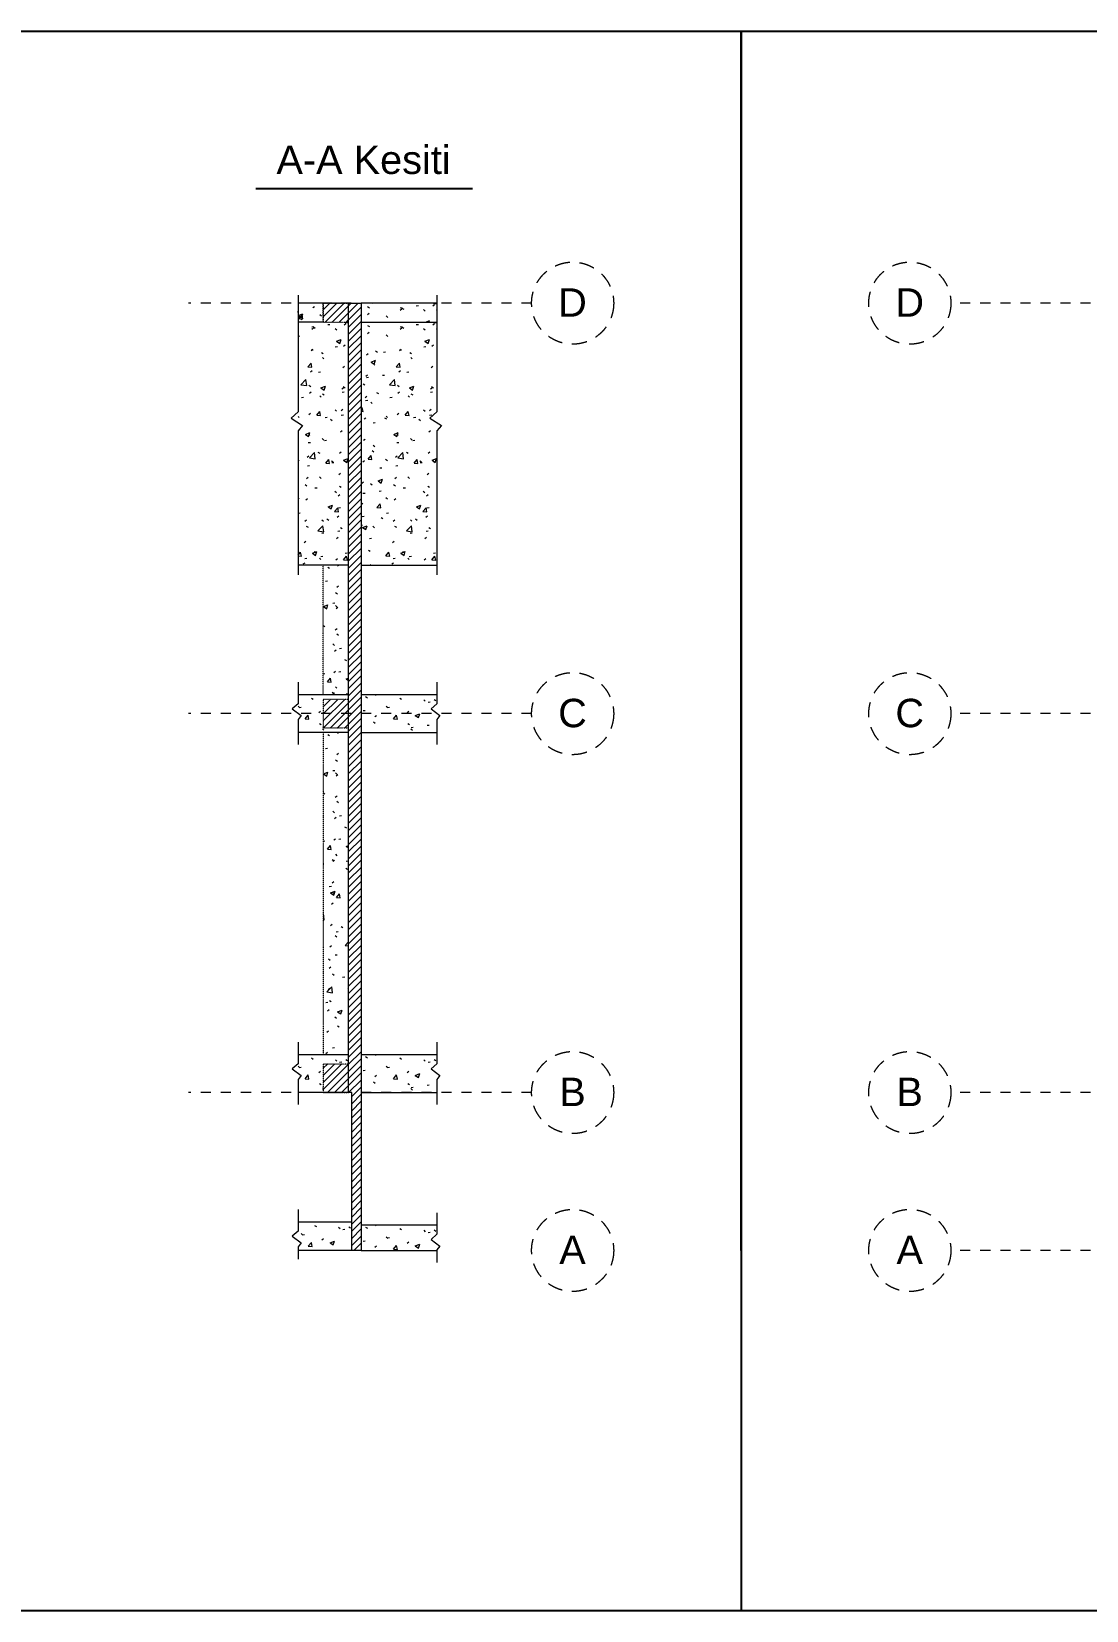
# Model space of a CAD drawing. Header units: millimetres. Extents: x -100143 to 4857, y -11822 to 13178.
# Drawn here: x -41384 to -24674, y -11822 to 13178 of the extents above; entities that cross this region are included whole.
import ezdxf

# ---------------------------------------------------------------- set-up
doc = ezdxf.new("R2010")
doc.units = ezdxf.units.MM
doc.linetypes.add('Dash', pattern=[6.35, 3.175, -3.175])
doc.linetypes.add('Overhead', pattern=[3.96875, 2.38125, -1.5875])
for name, color, linetype, lineweight in [('A-FLOR', 30, 'Continuous', 9), ('A-WALL', 113, 'Continuous', 18), ('A-WALL-PATT', 111, 'Continuous', 35), ('S-BEAM-HDLN', 1, 'Dash', 9), ('S-COLS', 52, 'Continuous', 9), ('S-GRID', 1, 'Overhead', 9), ('S-GRID-IDEN', 1, 'Overhead', 0)]:
    doc.layers.add(name, color=color, linetype=linetype, lineweight=lineweight)
doc.styles.add('Arial', font='arial.ttf', dxfattribs={"height": 450})
pattern_1 = [(45, (-36558.95, 8752.71), (-56.1266, 56.1266), [])]

# ---------------------------------------------------------------- blocks, each defined once
blk = doc.blocks.new('Grid - M_Grid Head - Circle-11575-1_ Kat')
at = {"layer": 'S-GRID-IDEN'}
blk.add_circle((0, 0), 6.5, dxfattribs=at)
blk = doc.blocks.new('Grid - M_Grid Head - Circle-11575-Çatı Katı')
at = {"layer": 'S-GRID-IDEN'}
blk.add_circle((0, 0), 6.5, dxfattribs=at)

msp = doc.modelspace()

# ---------------------------------------------------------------- hatches: boundary and pattern name
at = {"layer": 'A-FLOR'}
h = msp.add_hatch(dxfattribs=at)
h.set_pattern_fill('ANSI31', color=256, scale=25, style=0)
h.set_pattern_definition(pattern_1)
h.paths.add_polyline_path([(-36163, -6122), (-36163, 8878), (-36363, 8878), (-36363, -3622), (-36313, -3622), (-36313, -6122)])
at = {"layer": 'A-WALL-PATT', "lineweight": 9}
h = msp.add_hatch(dxfattribs=at)
h.set_pattern_fill('FP_2', color=256, style=0, pattern_type=2)
h.set_pattern_definition([(50, (-34139.9, 99.7), (728.737, -63.756), [76.2, -838.2]), (355, (-34139.9, 99.7), (-140.97, 764.23), [60.96, -670.56]), (100.451, (-34079.2, 94.4), (587.77, 700.467), [64.76, -712.36]), (46.184, (-34139.9, 302.9), (1084.32, -168.17), [114.3, -1257.3]), (96.636, (-34049.5, 288.9), (949.61, 989.71), [97.14, -1068.54]), (351.184, (-34139.9, 302.9), (949.62, 989.7), [91.44, -1005.84]), (21, (-34038.3, 252.1), (606.458, -409.06), [76.2, -838.2]), (326, (-34038.3, 252.1), (247.21, 736.75), [60.96, -670.56]), (71.451, (-33987.8, 218), (853.67, 327.685), [64.76, -712.36]), (37.5, (-34139.9, 99.7), (12.355, 338.22), [33.528, -628.904, 33.528, -647.192, -673.1]), (37.5, (-34139.9, 99.7), (12.355, 338.22), [-1343.152, 33.528, -639.572]), (7.5, (-34139.9, 99.7), (267.279, 400.722), [33.528, -354.584, 33.528, -613.664, -256.54]), (7.5, (-34139.9, 99.7), (267.279, 400.722), [-1035.304, 33.528, -223.012]), (327.5, (-34366.47, 99.7), (542.363, -22.915), [33.528, -220.472, 33.528, -758.952, -1051.56]), (327.5, (-34366.47, 99.7), (542.363, -22.915), [-1046.48, 33.528, -1018.032]), (317.5, (-34468.07, 99.7), (592.517, 101.707), [33.528, -296.672, 33.528, -492.76, -746.76]), (317.5, (-34468.07, 99.7), (592.517, 101.707), [-856.49, 33.53, -713.23])])
h.paths.add_polyline_path([(-37119, 4728), (-36363, 4728), (-36363, 8578), (-36763, 8578), (-36763, 8878), (-37163, 8878), (-37163, 4728)])
h = msp.add_hatch(dxfattribs=at)
h.set_pattern_fill('FP_2', color=256, style=0, pattern_type=2)
h.set_pattern_definition([(50, (-32739.9, 399.7), (728.737, -63.756), [76.2, -838.2]), (355, (-32739.9, 399.7), (-140.97, 764.23), [60.96, -670.56]), (100.451, (-32679.2, 394.4), (587.77, 700.467), [64.76, -712.36]), (46.184, (-32739.9, 602.9), (1084.32, -168.17), [114.3, -1257.3]), (96.636, (-32649.5, 588.9), (949.61, 989.71), [97.14, -1068.54]), (351.184, (-32739.9, 602.9), (949.62, 989.7), [91.44, -1005.84]), (21, (-32638.3, 552.1), (606.458, -409.06), [76.2, -838.2]), (326, (-32638.3, 552.1), (247.21, 736.75), [60.96, -670.56]), (71.451, (-32587.8, 518), (853.67, 327.685), [64.76, -712.36]), (37.5, (-32739.9, 399.7), (12.355, 338.22), [33.528, -628.904, 33.528, -647.192, -673.1]), (37.5, (-32739.9, 399.7), (12.355, 338.22), [-1343.152, 33.528, -639.572]), (7.5, (-32739.9, 399.7), (267.279, 400.722), [33.528, -354.584, 33.528, -613.664, -256.54]), (7.5, (-32739.9, 399.7), (267.279, 400.722), [-1035.304, 33.528, -223.012]), (327.5, (-32966.47, 399.7), (542.363, -22.915), [33.528, -220.472, 33.528, -758.952, -1051.56]), (327.5, (-32966.47, 399.7), (542.363, -22.915), [-1046.48, 33.528, -1018.032]), (317.5, (-33068.07, 399.7), (592.517, 101.707), [33.528, -296.672, 33.528, -492.76, -746.76]), (317.5, (-33068.07, 399.7), (592.517, 101.707), [-856.49, 33.53, -713.23])])
h.paths.add_polyline_path([(-35719, 8578), (-34963, 8578), (-34963, 8878), (-36163, 8878), (-36163, 8578)])
h = msp.add_hatch(dxfattribs=at)
h.set_pattern_fill('FP_2', color=256, style=0, pattern_type=2)
h.set_pattern_definition([(50, (-32739.9, 99.7), (728.737, -63.756), [76.2, -838.2]), (355, (-32739.9, 99.7), (-140.97, 764.23), [60.96, -670.56]), (100.451, (-32679.2, 94.4), (587.77, 700.467), [64.76, -712.36]), (46.184, (-32739.9, 302.9), (1084.32, -168.17), [114.3, -1257.3]), (96.636, (-32649.5, 288.9), (949.61, 989.71), [97.14, -1068.54]), (351.184, (-32739.9, 302.9), (949.62, 989.7), [91.44, -1005.84]), (21, (-32638.3, 252.1), (606.458, -409.06), [76.2, -838.2]), (326, (-32638.3, 252.1), (247.21, 736.75), [60.96, -670.56]), (71.451, (-32587.8, 218), (853.67, 327.685), [64.76, -712.36]), (37.5, (-32739.9, 99.7), (12.355, 338.22), [33.528, -628.904, 33.528, -647.192, -673.1]), (37.5, (-32739.9, 99.7), (12.355, 338.22), [-1343.152, 33.528, -639.572]), (7.5, (-32739.9, 99.7), (267.279, 400.722), [33.528, -354.584, 33.528, -613.664, -256.54]), (7.5, (-32739.9, 99.7), (267.279, 400.722), [-1035.304, 33.528, -223.012]), (327.5, (-32966.47, 99.7), (542.363, -22.915), [33.528, -220.472, 33.528, -758.952, -1051.56]), (327.5, (-32966.47, 99.7), (542.363, -22.915), [-1046.48, 33.528, -1018.032]), (317.5, (-33068.07, 99.7), (592.517, 101.707), [33.528, -296.672, 33.528, -492.76, -746.76]), (317.5, (-33068.07, 99.7), (592.517, 101.707), [-856.49, 33.53, -713.23])])
h.paths.add_polyline_path([(-35719, 4728), (-34963, 4728), (-34963, 8578), (-36163, 8578), (-36163, 4728)])
at = {"layer": 'S-BEAM-HDLN'}
h = msp.add_hatch(dxfattribs=at)
h.set_pattern_fill('ANSI31', color=256, scale=25)
h.set_pattern_definition(pattern_1)
h.paths.add_polyline_path([(-36363, 8578), (-36363, 8878), (-36763, 8878), (-36763, 8578)])
h = msp.add_hatch(dxfattribs=at)
h.set_pattern_fill('FP_2', color=256, style=0, pattern_type=2)
h.set_pattern_definition([(50, (-33311.95, 7849.7), (728.737, -63.756), [76.2, -838.2]), (355, (-33311.95, 7849.7), (-140.97, 764.23), [60.96, -670.56]), (100.451, (-33251.2, 7844.4), (587.77, 700.47), [64.76, -712.36]), (46.184, (-33311.95, 8052.9), (1084.32, -168.17), [114.3, -1257.3]), (96.636, (-33221.6, 8038.9), (949.61, 989.71), [97.14, -1068.54]), (351.184, (-33312, 8052.9), (949.62, 989.7), [91.44, -1005.84]), (21, (-33210.35, 8002.1), (606.46, -409.06), [76.2, -838.2]), (326, (-33210.35, 8002.1), (247.21, 736.75), [60.96, -670.56]), (71.451, (-33159.8, 7968), (853.67, 327.685), [64.76, -712.36]), (37.5, (-33311.95, 7849.7), (12.355, 338.22), [33.528, -628.904, 33.528, -647.192, -673.1]), (37.5, (-33311.95, 7849.7), (12.355, 338.22), [-1343.15, 33.53, -639.57]), (7.5, (-33311.95, 7849.7), (267.279, 400.722), [33.528, -354.584, 33.528, -613.664, -256.54]), (7.5, (-33311.95, 7849.7), (267.279, 400.722), [-1035.304, 33.53, -223.01]), (327.5, (-33538.52, 7849.7), (542.363, -22.915), [33.528, -220.472, 33.528, -758.952, -1051.56]), (327.5, (-33538.52, 7849.7), (542.363, -22.915), [-1046.48, 33.53, -1018.03]), (317.5, (-33640.1, 7849.7), (592.517, 101.707), [33.528, -296.672, 33.528, -492.76, -746.76]), (317.5, (-33640.1, 7849.7), (592.517, 101.707), [-856.49, 33.53, -713.23])])
h.paths.add_polyline_path([(-36363, 2678), (-36363, 4728), (-36763, 4728), (-36763, 2678)])
h = msp.add_hatch(dxfattribs=at)
h.set_pattern_fill('ANSI31', color=256, scale=25)
h.set_pattern_definition(pattern_1)
h.paths.add_polyline_path([(-36363, 2378), (-36363, 2603), (-36763, 2603), (-36763, 2378)])
h.paths.add_polyline_path([(-36763, 2378), (-36763, 2153), (-36363, 2153), (-36363, 2378)])
h = msp.add_hatch(dxfattribs=at)
h.set_pattern_fill('FP_2', color=256, style=0, pattern_type=2)
h.set_pattern_definition([(50, (-33311.95, 5199.7), (728.737, -63.756), [76.2, -838.2]), (355, (-33311.95, 5199.7), (-140.97, 764.23), [60.96, -670.56]), (100.451, (-33251.2, 5194.4), (587.77, 700.467), [64.76, -712.36]), (46.184, (-33311.95, 5402.9), (1084.32, -168.17), [114.3, -1257.3]), (96.636, (-33221.6, 5388.9), (949.61, 989.71), [97.14, -1068.54]), (351.184, (-33312, 5402.9), (949.62, 989.7), [91.44, -1005.84]), (21, (-33210.35, 5352.1), (606.458, -409.06), [76.2, -838.2]), (326, (-33210.35, 5352.1), (247.21, 736.75), [60.96, -670.56]), (71.451, (-33159.8, 5318), (853.67, 327.685), [64.76, -712.36]), (37.5, (-33311.95, 5199.7), (12.355, 338.22), [33.528, -628.904, 33.528, -647.192, -673.1]), (37.5, (-33311.95, 5199.7), (12.355, 338.22), [-1343.152, 33.528, -639.572]), (7.5, (-33311.95, 5199.7), (267.279, 400.722), [33.528, -354.584, 33.528, -613.664, -256.54]), (7.5, (-33311.95, 5199.7), (267.279, 400.722), [-1035.304, 33.528, -223.012]), (327.5, (-33538.52, 5199.7), (542.363, -22.915), [33.528, -220.472, 33.528, -758.952, -1051.56]), (327.5, (-33538.52, 5199.7), (542.363, -22.915), [-1046.48, 33.528, -1018.032]), (317.5, (-33640.1, 5199.7), (592.517, 101.707), [33.528, -296.672, 33.528, -492.76, -746.76]), (317.5, (-33640.1, 5199.7), (592.517, 101.707), [-856.49, 33.53, -713.23])])
h.paths.add_polyline_path([(-36363, -3022), (-36363, 2078), (-36763, 2078), (-36763, -3022)])
h = msp.add_hatch(dxfattribs=at)
h.set_pattern_fill('ANSI31', color=256, scale=25)
h.set_pattern_definition(pattern_1)
h.paths.add_polyline_path([(-36363, -3172), (-36763, -3172), (-36763, -3622), (-36363, -3622)])
at = {"layer": 'S-COLS'}
h = msp.add_hatch(dxfattribs=at)
h.set_pattern_fill('FP_2', color=256, style=0, pattern_type=2)
h.set_pattern_definition([(50, (-34111.95, 5799.7), (728.74, -63.756), [76.2, -838.2]), (355, (-34111.95, 5799.7), (-140.97, 764.23), [60.96, -670.56]), (100.451, (-34051.2, 5794.4), (587.77, 700.47), [64.76, -712.36]), (46.184, (-34111.95, 6002.9), (1084.32, -168.17), [114.3, -1257.3]), (96.636, (-34021.6, 5988.9), (949.6, 989.7), [97.14, -1068.54]), (351.184, (-34112, 6002.9), (949.62, 989.7), [91.44, -1005.84]), (21, (-34010.35, 5952.1), (606.46, -409.06), [76.2, -838.2]), (326, (-34010.35, 5952.1), (247.21, 736.75), [60.96, -670.56]), (71.451, (-33959.8, 5918), (853.67, 327.69), [64.76, -712.36]), (37.5, (-34111.95, 5799.7), (12.355, 338.22), [33.528, -628.904, 33.528, -647.192, -673.1]), (37.5, (-34111.95, 5799.7), (12.355, 338.22), [-1343.15, 33.53, -639.57]), (7.5, (-34111.95, 5799.7), (267.28, 400.722), [33.528, -354.584, 33.528, -613.664, -256.54]), (7.5, (-34111.95, 5799.7), (267.28, 400.722), [-1035.304, 33.53, -223.01]), (327.5, (-34338.52, 5799.7), (542.363, -22.915), [33.528, -220.472, 33.528, -758.952, -1051.56]), (327.5, (-34338.52, 5799.7), (542.363, -22.915), [-1046.48, 33.53, -1018.03]), (317.5, (-34440.1, 5799.7), (592.517, 101.707), [33.53, -296.67, 33.53, -492.76, -746.76]), (317.5, (-34440.1, 5799.7), (592.517, 101.707), [-856.49, 33.53, -713.23])])
h.paths.add_polyline_path([(-36363, 2078), (-36363, 2153), (-36763, 2153), (-36763, 2603), (-36363, 2603), (-36363, 2678), (-37163, 2678), (-37163, 2078)])
h = msp.add_hatch(dxfattribs=at)
h.set_pattern_fill('FP_2', color=256, style=0, pattern_type=2)
h.set_pattern_definition([(50, (-32711.95, 5799.7), (728.74, -63.756), [76.2, -838.2]), (355, (-32711.95, 5799.7), (-140.97, 764.23), [60.96, -670.56]), (100.451, (-32651.2, 5794.4), (587.77, 700.47), [64.76, -712.36]), (46.184, (-32711.95, 6002.9), (1084.32, -168.17), [114.3, -1257.3]), (96.636, (-32621.6, 5988.9), (949.6, 989.7), [97.14, -1068.54]), (351.184, (-32712, 6002.9), (949.62, 989.7), [91.44, -1005.84]), (21, (-32610.35, 5952.1), (606.46, -409.06), [76.2, -838.2]), (326, (-32610.35, 5952.1), (247.21, 736.75), [60.96, -670.56]), (71.451, (-32559.8, 5918), (853.67, 327.69), [64.76, -712.36]), (37.5, (-32711.95, 5799.7), (12.355, 338.22), [33.528, -628.904, 33.528, -647.192, -673.1]), (37.5, (-32711.95, 5799.7), (12.355, 338.22), [-1343.15, 33.53, -639.57]), (7.5, (-32711.95, 5799.7), (267.28, 400.722), [33.528, -354.584, 33.528, -613.664, -256.54]), (7.5, (-32711.95, 5799.7), (267.28, 400.722), [-1035.304, 33.53, -223.01]), (327.5, (-32938.52, 5799.7), (542.363, -22.915), [33.528, -220.472, 33.528, -758.952, -1051.56]), (327.5, (-32938.52, 5799.7), (542.363, -22.915), [-1046.48, 33.53, -1018.03]), (317.5, (-33040.1, 5799.7), (592.517, 101.707), [33.53, -296.67, 33.53, -492.76, -746.76]), (317.5, (-33040.1, 5799.7), (592.517, 101.707), [-856.49, 33.53, -713.23])])
h.paths.add_polyline_path([(-34963, 2078), (-34963, 2678), (-36163, 2678), (-36163, 2078)])
h = msp.add_hatch(dxfattribs=at)
h.set_pattern_fill('FP_2', color=256, style=0, pattern_type=2)
h.set_pattern_definition([(50, (-34111.95, 99.7), (728.74, -63.756), [76.2, -838.2]), (355, (-34111.95, 99.7), (-140.97, 764.23), [60.96, -670.56]), (100.451, (-34051.2, 94.4), (587.77, 700.47), [64.76, -712.36]), (46.184, (-34111.95, 302.9), (1084.32, -168.17), [114.3, -1257.3]), (96.636, (-34021.6, 288.9), (949.6, 989.7), [97.14, -1068.54]), (351.184, (-34112, 302.9), (949.62, 989.7), [91.44, -1005.84]), (21, (-34010.35, 252.1), (606.46, -409.06), [76.2, -838.2]), (326, (-34010.35, 252.1), (247.21, 736.75), [60.96, -670.56]), (71.451, (-33959.8, 218), (853.67, 327.69), [64.76, -712.36]), (37.5, (-34111.95, 99.7), (12.355, 338.22), [33.528, -628.904, 33.528, -647.192, -673.1]), (37.5, (-34111.95, 99.7), (12.355, 338.22), [-1343.15, 33.53, -639.57]), (7.5, (-34111.95, 99.7), (267.28, 400.722), [33.528, -354.584, 33.528, -613.664, -256.54]), (7.5, (-34111.95, 99.7), (267.28, 400.722), [-1035.304, 33.53, -223.01]), (327.5, (-34338.52, 99.7), (542.363, -22.915), [33.528, -220.472, 33.528, -758.952, -1051.56]), (327.5, (-34338.52, 99.7), (542.363, -22.915), [-1046.48, 33.53, -1018.03]), (317.5, (-34440.1, 99.7), (592.517, 101.707), [33.53, -296.67, 33.53, -492.76, -746.76]), (317.5, (-34440.1, 99.7), (592.517, 101.707), [-856.49, 33.53, -713.23])])
h.paths.add_polyline_path([(-36763, -3622), (-36763, -3172), (-36363, -3172), (-36363, -3022), (-37163, -3022), (-37163, -3622)])
h = msp.add_hatch(dxfattribs=at)
h.set_pattern_fill('FP_2', color=256, style=0, pattern_type=2)
h.set_pattern_definition([(50, (-32711.95, 99.7), (728.74, -63.756), [76.2, -838.2]), (355, (-32711.95, 99.7), (-140.97, 764.23), [60.96, -670.56]), (100.451, (-32651.2, 94.4), (587.77, 700.47), [64.76, -712.36]), (46.184, (-32711.95, 302.9), (1084.32, -168.17), [114.3, -1257.3]), (96.636, (-32621.6, 288.9), (949.6, 989.7), [97.14, -1068.54]), (351.184, (-32712, 302.9), (949.62, 989.7), [91.44, -1005.84]), (21, (-32610.35, 252.1), (606.46, -409.06), [76.2, -838.2]), (326, (-32610.35, 252.1), (247.21, 736.75), [60.96, -670.56]), (71.451, (-32559.8, 218), (853.67, 327.69), [64.76, -712.36]), (37.5, (-32711.95, 99.7), (12.355, 338.22), [33.528, -628.904, 33.528, -647.192, -673.1]), (37.5, (-32711.95, 99.7), (12.355, 338.22), [-1343.15, 33.53, -639.57]), (7.5, (-32711.95, 99.7), (267.28, 400.722), [33.528, -354.584, 33.528, -613.664, -256.54]), (7.5, (-32711.95, 99.7), (267.28, 400.722), [-1035.304, 33.53, -223.01]), (327.5, (-32938.52, 99.7), (542.363, -22.915), [33.528, -220.472, 33.528, -758.952, -1051.56]), (327.5, (-32938.52, 99.7), (542.363, -22.915), [-1046.48, 33.53, -1018.03]), (317.5, (-33040.1, 99.7), (592.517, 101.707), [33.53, -296.67, 33.53, -492.76, -746.76]), (317.5, (-33040.1, 99.7), (592.517, 101.707), [-856.49, 33.53, -713.23])])
h.paths.add_polyline_path([(-34963, -3622), (-34963, -3022), (-36163, -3022), (-36163, -3622)])
h = msp.add_hatch(dxfattribs=at)
h.set_pattern_fill('FP_2', color=256, style=0, pattern_type=2)
h.set_pattern_definition([(50, (-34061.95, -2550.3), (728.74, -63.756), [76.2, -838.2]), (355, (-34061.95, -2550.3), (-140.97, 764.23), [60.96, -670.56]), (100.451, (-34001.2, -2555.6), (587.77, 700.47), [64.76, -712.36]), (46.184, (-34061.95, -2347.1), (1084.32, -168.17), [114.3, -1257.3]), (96.636, (-33971.6, -2361.1), (949.6, 989.7), [97.14, -1068.54]), (351.184, (-34062, -2347.1), (949.62, 989.7), [91.44, -1005.84]), (21, (-33960.35, -2397.9), (606.46, -409.06), [76.2, -838.2]), (326, (-33960.35, -2397.9), (247.21, 736.75), [60.96, -670.56]), (71.451, (-33909.8, -2432), (853.67, 327.69), [64.76, -712.36]), (37.5, (-34061.95, -2550.3), (12.355, 338.22), [33.528, -628.904, 33.528, -647.192, -673.1]), (37.5, (-34061.95, -2550.3), (12.355, 338.22), [-1343.15, 33.53, -639.57]), (7.5, (-34061.95, -2550.3), (267.28, 400.722), [33.528, -354.584, 33.528, -613.664, -256.54]), (7.5, (-34061.95, -2550.3), (267.28, 400.722), [-1035.304, 33.53, -223.01]), (327.5, (-34288.52, -2550.3), (542.363, -22.915), [33.528, -220.472, 33.528, -758.952, -1051.56]), (327.5, (-34288.52, -2550.3), (542.363, -22.915), [-1046.48, 33.53, -1018.03]), (317.5, (-34390.1, -2550.3), (592.517, 101.707), [33.53, -296.67, 33.53, -492.76, -746.76]), (317.5, (-34390.1, -2550.3), (592.517, 101.707), [-856.49, 33.53, -713.23])])
h.paths.add_polyline_path([(-36313, -6122), (-36313, -5672), (-37163, -5673), (-37163, -6123)])
h = msp.add_hatch(dxfattribs=at)
h.set_pattern_fill('FP_2', color=256, style=0, pattern_type=2)
h.set_pattern_definition([(50, (-32711.95, -2600.3), (728.74, -63.756), [76.2, -838.2]), (355, (-32711.95, -2600.3), (-140.97, 764.23), [60.96, -670.56]), (100.451, (-32651.2, -2605.6), (587.77, 700.47), [64.76, -712.36]), (46.184, (-32711.95, -2397.1), (1084.32, -168.17), [114.3, -1257.3]), (96.636, (-32621.6, -2411.1), (949.6, 989.7), [97.14, -1068.54]), (351.184, (-32712, -2397.1), (949.62, 989.7), [91.44, -1005.84]), (21, (-32610.35, -2447.9), (606.46, -409.06), [76.2, -838.2]), (326, (-32610.35, -2447.9), (247.21, 736.75), [60.96, -670.56]), (71.451, (-32559.8, -2482), (853.67, 327.69), [64.76, -712.36]), (37.5, (-32711.95, -2600.3), (12.355, 338.22), [33.528, -628.904, 33.528, -647.192, -673.1]), (37.5, (-32711.95, -2600.3), (12.355, 338.22), [-1343.15, 33.53, -639.57]), (7.5, (-32711.95, -2600.3), (267.28, 400.722), [33.528, -354.584, 33.528, -613.664, -256.54]), (7.5, (-32711.95, -2600.3), (267.28, 400.722), [-1035.304, 33.53, -223.01]), (327.5, (-32938.52, -2600.3), (542.363, -22.915), [33.528, -220.472, 33.528, -758.952, -1051.56]), (327.5, (-32938.52, -2600.3), (542.363, -22.915), [-1046.48, 33.53, -1018.03]), (317.5, (-33040.1, -2600.3), (592.517, 101.707), [33.53, -296.67, 33.53, -492.76, -746.76]), (317.5, (-33040.1, -2600.3), (592.517, 101.707), [-856.49, 33.53, -713.23])])
h.paths.add_polyline_path([(-34963, -6122), (-34963, -5722), (-36163, -5722), (-36163, -6122)])

# ---------------------------------------------------------------- linework, layer by layer
at = {"ltscale": 50}
for p, q in [((-30143, 13178), (-65143, 13178)), ((-30143, -6122), (-30143, 13178)), ((-30143, -6122), (-30143, 13178)), ((-30143, 13178), (-30143, -11822)), ((4857, 13178), (-30143, 13178)), ((-30143, 13178), (-30143, -11822)), ((-30143, -6122), (-30143, -11822)), ((-30143, -6122), (-30143, -11822)), ((-65143, -11822), (-30143, -11822)), ((-30143, -11822), (4857, -11822))]:
    msp.add_line(p, q, dxfattribs=at)
msp.add_line((-37834, 10694), (-34398, 10694))
at = {"layer": 'A-FLOR'}
for p, q in [((-36363, 8878), (-36163, 8878)), ((-36363, -3622), (-36363, 8878)), ((-36163, 8878), (-36163, -3622)), ((-36313, -3622), (-36363, -3622)), ((-36313, -6122), (-36313, -3622)), ((-36163, -3622), (-36163, -6122)), ((-36163, -6122), (-36313, -6122))]:
    msp.add_line(p, q, dxfattribs=at)
at = {"layer": 'A-WALL'}
for p, q in [((-37163, 9005), (-37163, 7158)), ((-34963, 9005), (-34963, 7158)), ((-36763, 8878), (-37163, 8878)), ((-34963, 8878), (-36163, 8878)), ((-36763, 8578), (-37163, 8578)), ((-36163, 8578), (-34963, 8578)), ((-37163, 7158), (-37274, 7055)), ((-37274, 7055), (-37090, 6941)), ((-34963, 7158), (-35074, 7055)), ((-35074, 7055), (-34890, 6941)), ((-37090, 6941), (-37163, 6856)), ((-37163, 6856), (-37163, 4576)), ((-34890, 6941), (-34963, 6856)), ((-34963, 6856), (-34963, 4576)), ((-36363, 4728), (-37163, 4728)), ((-36163, 4728), (-34963, 4728))]:
    msp.add_line(p, q, dxfattribs=at)
at = {"layer": 'S-BEAM-HDLN'}
for p, q in [((-36763, 8578), (-36763, 8878)), ((-36763, 8878), (-36363, 8878)), ((-36763, 8578), (-36363, 8578)), ((-36763, 2678), (-36763, 4728)), ((-36363, 2603), (-36763, 2603)), ((-36763, 2603), (-36763, 2153)), ((-36763, 2153), (-36363, 2153)), ((-36763, 2078), (-36763, -3022)), ((-36363, -3172), (-36763, -3172)), ((-36763, -3172), (-36763, -3622)), ((-36763, -3622), (-36363, -3622))]:
    msp.add_line(p, q, dxfattribs=at)
at = {"layer": 'S-BEAM-HDLN', "color": 82, "lineweight": 0}
for p, q in [((-36363, 8878), (-36763, 8878)), ((-36763, 8878), (-36763, 8578)), ((-36763, 8578), (-36363, 8578))]:
    msp.add_line(p, q, dxfattribs=at)
at = {"layer": 'S-BEAM-HDLN', "color": 30, "lineweight": 0}
msp.add_line((-36363, 8578), (-36363, 8878), dxfattribs=at)
at = {"layer": 'S-COLS'}
for p, q in [((-37163, 2875), (-37163, 2534)), ((-34963, 2875), (-34963, 2534)), ((-37163, 2534), (-37255, 2452)), ((-36363, 2678), (-37163, 2678)), ((-34963, 2678), (-36163, 2678)), ((-34963, 2534), (-35055, 2452)), ((-37255, 2452), (-37115, 2347)), ((-37115, 2347), (-37163, 2287)), ((-37163, 2287), (-37163, 1889)), ((-35055, 2452), (-34915, 2347)), ((-34915, 2347), (-34963, 2287)), ((-34963, 2287), (-34963, 1889)), ((-36363, 2078), (-37163, 2078)), ((-36163, 2078), (-34963, 2078)), ((-37163, -2825), (-37163, -3166)), ((-34963, -2825), (-34963, -3166)), ((-37163, -3166), (-37255, -3248)), ((-37255, -3248), (-37115, -3353)), ((-36363, -3022), (-37163, -3022)), ((-34963, -3022), (-36163, -3022)), ((-34963, -3166), (-35055, -3248)), ((-35055, -3248), (-34915, -3353)), ((-37115, -3353), (-37163, -3413)), ((-37163, -3413), (-37163, -3811)), ((-34915, -3353), (-34963, -3413)), ((-34963, -3413), (-34963, -3811)), ((-36363, -3622), (-37163, -3622)), ((-36163, -3622), (-34963, -3622)), ((-37163, -5475), (-37163, -5816)), ((-36313, -5672), (-37163, -5672)), ((-34963, -5722), (-36163, -5722)), ((-34963, -5525), (-34963, -5866)), ((-37163, -5816), (-37255, -5898)), ((-37255, -5898), (-37115, -6003)), ((-34963, -5866), (-35055, -5948)), ((-35055, -5948), (-34915, -6053)), ((-37115, -6003), (-37163, -6063)), ((-37163, -6063), (-37163, -6262)), ((-36313, -6122), (-37163, -6122)), ((-36163, -6122), (-34963, -6122)), ((-34915, -6053), (-34963, -6113)), ((-34963, -6113), (-34963, -6312))]:
    msp.add_line(p, q, dxfattribs=at)
at = {"layer": 'S-GRID', "linetype": 'Dash', "ltscale": 50}
for p, q in [((-33463, 8878), (-38896, 8878)), ((-8734, 8878), (-26822, 8878)), ((-33463, 2378), (-38896, 2378)), ((-8734, 2378), (-26822, 2378)), ((-33463, -3622), (-38896, -3622)), ((-8734, -3622), (-26822, -3622)), ((-8734, -6122), (-26822, -6122))]:
    msp.add_line(p, q, dxfattribs=at)

# ---------------------------------------------------------------- block references
at = {"layer": 'S-GRID-IDEN', "linetype": 'Overhead', "xscale": 99.99999999999993, "yscale": 99.99999999999993, "zscale": 99.99999999999993, "rotation": 89.99999999999982}
for p in [(-32813, 8878), (-32813, 2378), (-32813, -3622), (-32813, -6122)]:
    msp.add_blockref('Grid - M_Grid Head - Circle-11575-1_ Kat', p, dxfattribs=at)
at = {"layer": 'S-GRID-IDEN', "xscale": 99.99999999999993, "yscale": 99.99999999999993, "zscale": 99.99999999999993, "rotation": 89.99999999999982}
for p in [(-27472, 8878), (-27472, 2378), (-27472, -3622), (-27472, -6122)]:
    msp.add_blockref('Grid - M_Grid Head - Circle-11575-Çatı Katı', p, dxfattribs=at)

# ---------------------------------------------------------------- texts
at = {"insert": (-37505, 11373), "char_height": 450, "width": 2768.79, "attachment_point": 1, "style": 'Arial'}
msp.add_mtext('A-A Kesiti', dxfattribs=at)
at = {"layer": 'S-GRID-IDEN', "char_height": 450, "attachment_point": 1, "style": 'Arial'}
for s, insert, width in [('\\fArial|b0|i0|c162|p34|;D', (-33042, 9113), 553.16), ('\\fArial|b0|i0|c162|p34|;D', (-27701, 9113), 553.16), ('\\fArial|b0|i0|c162|p34|;C', (-33042, 2613), 553.16), ('\\fArial|b0|i0|c162|p34|;C', (-27701, 2613), 553.16), ('\\fArial|b0|i0|c162|p34|;B', (-33025, -3387), 513.08), ('\\fArial|b0|i0|c162|p34|;B', (-27684, -3387), 513.08), ('\\fArial|b0|i0|c162|p34|;A', (-33025, -5887), 513.08), ('\\fArial|b0|i0|c162|p34|;A', (-27684, -5887), 513.08)]:
    msp.add_mtext(s, dxfattribs=dict(at, insert=insert, width=width))

doc.saveas('drawing.dxf')
